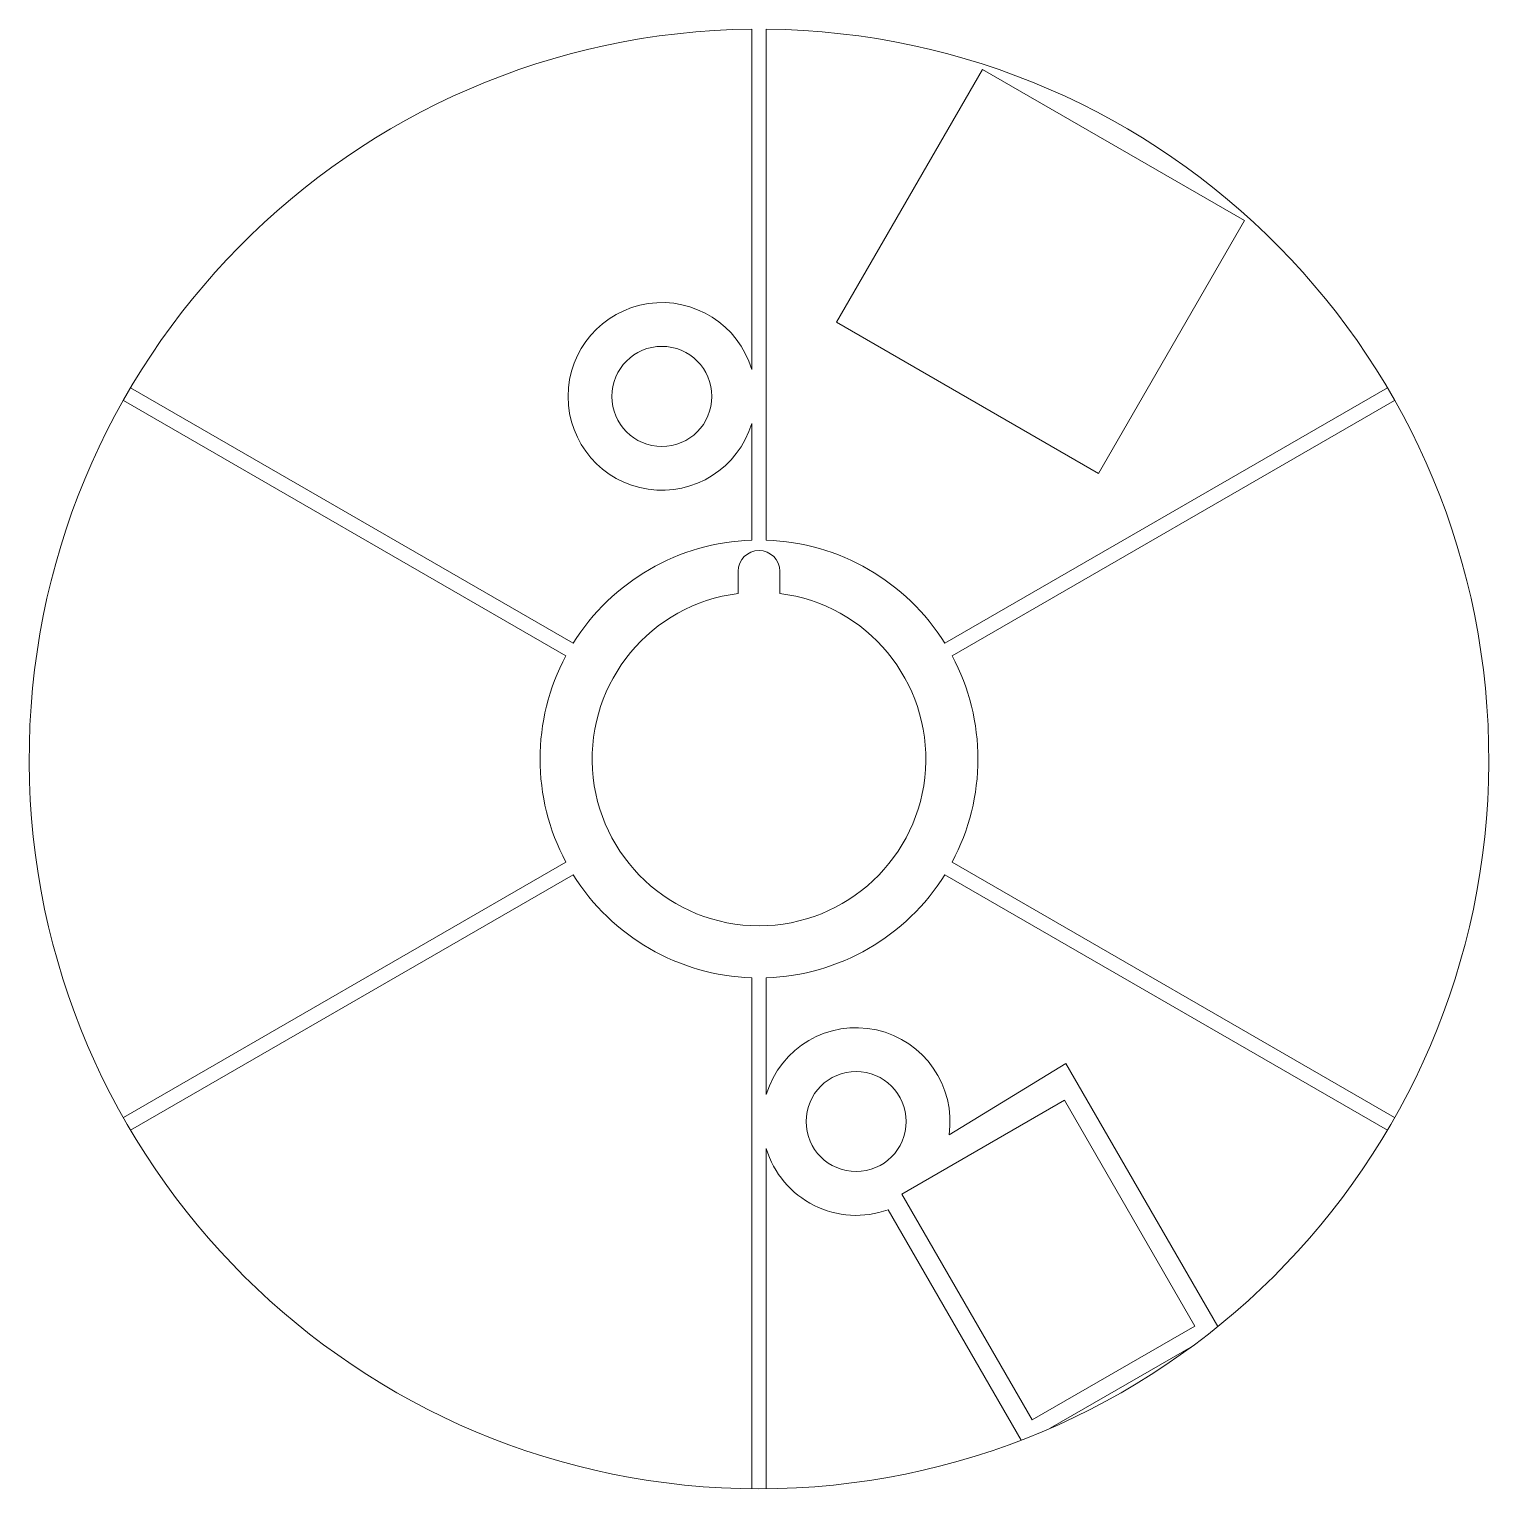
# Model space of a CAD drawing. Header units: millimetres. Extents: x -35 to 35, y -35 to 35.
import ezdxf

# ---------------------------------------------------------------- set-up
doc = ezdxf.new("R2010")
doc.units = ezdxf.units.MM

msp = doc.modelspace()

# ---------------------------------------------------------------- linework, layer by layer
at = {"color": 7, "linetype": 'Continuous', "lineweight": 15}
for p, q in [((-0.35, 34.998), (-0.35, 18.685)), ((0.35, 10.494), (0.35, 34.998)), ((10.721, 33.07), (3.721, 20.946)), ((23.279, 25.82), (10.721, 33.07)), ((16.279, 13.696), (23.279, 25.82)), ((3.721, 20.946), (16.279, 13.696)), ((-8.913, 5.55), (-30.134, 17.802)), ((30.134, 17.802), (8.913, 5.55)), ((-30.484, 17.196), (-9.263, 4.944)), ((9.263, 4.944), (30.484, 17.196)), ((-0.35, 16.089), (-0.35, 10.494)), ((-1, 7.937), (-1, 9)), ((1, 9), (1, 7.937)), ((-9.263, -4.944), (-30.484, -17.196)), ((-30.134, -17.802), (-8.913, -5.55)), ((8.913, -5.55), (30.134, -17.802)), ((30.484, -17.196), (9.263, -4.944)), ((-0.35, -10.494), (-0.35, -34.998)), ((0.35, -16.089), (0.35, -10.494)), ((14.72, -14.596), (9.113, -18.028)), ((22.006, -27.216), (14.72, -14.596)), ((14.647, -16.37), (6.853, -20.87)), ((20.897, -27.195), (14.647, -16.37)), ((0.35, -34.998), (0.35, -18.685)), ((6.853, -20.87), (13.103, -31.695)), ((6.188, -21.619), (12.567, -32.666)), ((13.103, -31.695), (20.897, -27.195)), ((13.96, -32.095), (20.815, -28.138))]:
    msp.add_line(p, q, dxfattribs=at)
for centre in [(-4.659, 17.387), (4.659, -17.387)]:
    msp.add_circle(centre, 2.4, dxfattribs=at)
for centre, radius, start, end in [((0, 0), 35, 90.57297, 89.42703), ((-4.659, 17.387), 4.5, 16.7645, 343.2355), ((0, 0), 10.5, 91.91021, 148.08979), ((0, 9), 1, 0, 180), ((0, 0), 10.5, 31.91021, 88.08979), ((0, 0), 8, 97.18076, 82.81924), ((0, 0), 10.5, 151.91021, 208.08979), ((0, 0), 10.5, 331.91021, 28.08979), ((0, 0), 10.5, 211.91021, 268.08979), ((0, 0), 10.5, 271.91021, 328.08979), ((4.659, -17.387), 4.5, 351.80674, 163.2355), ((4.659, -17.387), 4.5, 196.7645, 289.87275)]:
    msp.add_arc(centre, radius, start, end, dxfattribs=at)

doc.saveas('drawing.dxf')
